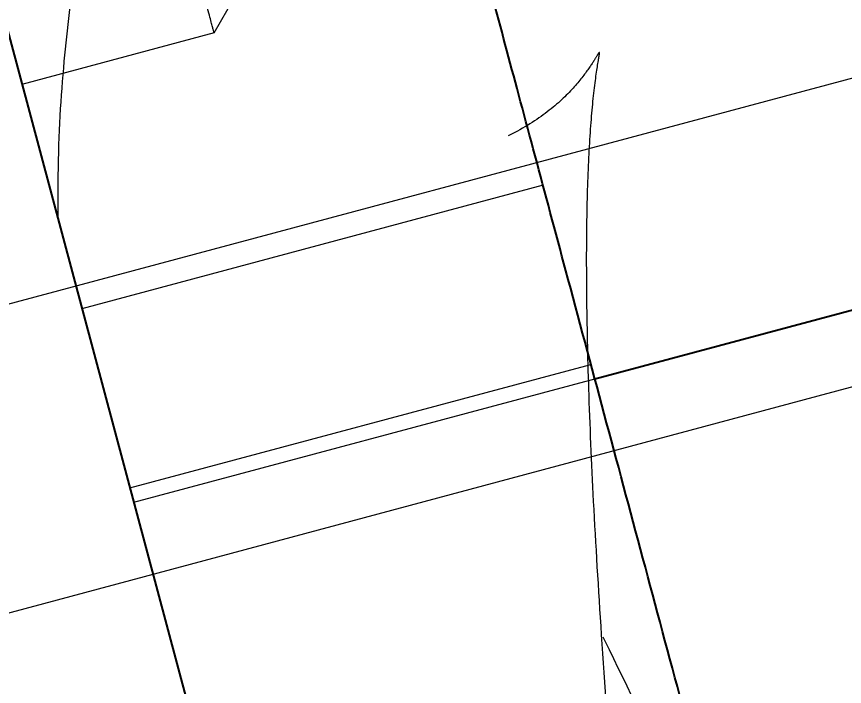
# Model space of a CAD drawing. Header units: millimetres. Extents: x 861 to 27901, y 673 to 17923.
# Drawn here: x 11870.34 to 11892.34, y 6168.92 to 6186.72 of the extents above; entities that cross this region are included whole.
import ezdxf

# ---------------------------------------------------------------- set-up
doc = ezdxf.new("R2010")
doc.units = ezdxf.units.MM
doc.header["$LTSCALE"] = 33.3
doc.linetypes.add('HIDDEN', pattern=[1.905, 1.27, -0.635])
doc.layers.add('CAPA_1', color=7, linetype='Continuous')
doc.styles.add('SLDTEXTSTYLE0', font='TXT', dxfattribs={"width": 0.75})
doc.dimstyles.new('SLDDIMSTYLE0', dxfattribs={"dimtxt": 66.6, "dimasz": 66.6, "dimexe": 0, "dimexo": 0.0625, "dimgap": 16.65, "dimtad": 2, "dimdec": 0, "dimlfac": 1.261261, "dimrnd": 1e-09, "dimzin": 12, "dimdsep": 46, "dimtxsty": 'SLDTEXTSTYLE0', "dimsah": 1, "dimcen": 0.09, "dimadec": 0, "dimazin": 3, "dimtfac": 1, "dimtdec": 0, "dimtofl": 0, "dimtmove": 0, "dimatfit": 3, "dimfxl": 1, "dimfrac": 2, "dimtolj": 1, "dimtzin": 12, "dimarcsym": 0})

# ---------------------------------------------------------------- blocks, each defined once
blk = doc.blocks.new('_D_13')
at = {"layer": 'CAPA_1', "transparency": 16777216}
for p, q in [((9823.174, 6912.246), (14695.32, 6912.246)), ((14662.02, 6912.246), (14662.02, 5357.984)), ((14240.181, 5357.984), (14695.32, 5357.984))]:
    blk.add_line(p, q, dxfattribs=at)
for points in [[(14662.02, 6912.246), (14651.774, 6845.646), (14672.266, 6845.646)], [(14662.02, 5357.984), (14672.266, 5424.584), (14651.774, 5424.584)]]:
    blk.add_solid(points, dxfattribs=at)
at = {"layer": 'CAPA_1', "transparency": 16777216, "insert": (14576.168, 6036.695), "char_height": 66.6, "attachment_point": 1, "rotation": 90, "style": 'SLDTEXTSTYLE0'}
blk.add_mtext('1960', dxfattribs=at)

msp = doc.modelspace()

# ---------------------------------------------------------------- linework, layer by layer
at = {"color": 1, "linetype": 'HIDDEN', "lineweight": 18}
for p, q in [((12093.768, 6230.792), (11854.825, 6166.768)), ((11902.553, 6187.765), (11853.539, 6174.632)), ((11875.593, 6186.287), (11876.281, 6187.478)), ((11875.593, 6186.287), (11870.483, 6184.917)), ((11884.335, 6182.236), (11872.081, 6178.953)), ((11873.356, 6174.196), (11885.609, 6177.479)), ((11873.458, 6173.813), (11885.712, 6177.096))]:
    msp.add_line(p, q, dxfattribs=at)
at = {"color": 7, "linetype": 'Continuous', "lineweight": 25}
for p, q in [((11860.633, 6221.678), (11901.674, 6068.51)), ((11885.712, 6177.096), (11902.56, 6181.611))]:
    msp.add_line(p, q, dxfattribs=at)
at = {"color": 1, "linetype": 'HIDDEN', "lineweight": 18}
msp.add_open_spline([(11875.593, 6186.287), (11875.569, 6186.379), (11875.519, 6186.563), (11875.14, 6187.98), (11874.597, 6190.005), (11873.952, 6192.413), (11873.306, 6194.822), (11872.764, 6196.847), (11872.384, 6198.264), (11872.335, 6198.448), (11872.31, 6198.54)], degree=3, dxfattribs=at)
for points, knots in [([(11909.49, 6152.687), (11909.003, 6153.747), (11908.007, 6155.916), (11906.406, 6159.402), (11904.73, 6163.153), (11902.833, 6167.299), (11900.746, 6171.805), (11898.773, 6175.932), (11896.982, 6179.558), (11895.467, 6182.5), (11894.004, 6185.207), (11892.681, 6187.507), (11891.511, 6189.381), (11890.563, 6190.784), (11889.792, 6191.83), (11889.005, 6192.814), (11887.983, 6193.955), (11886.857, 6194.984), (11885.694, 6195.814), (11884.549, 6196.452), (11883.147, 6196.986), (11881.478, 6197.297), (11879.692, 6197.238), (11878.094, 6196.83), (11876.789, 6196.214), (11875.689, 6195.459), (11874.708, 6194.535), (11873.898, 6193.5), (11873.076, 6192.099), (11872.374, 6190.254), (11871.874, 6188.034), (11871.573, 6185.479), (11871.437, 6183.317), (11871.439, 6181.78), (11871.439, 6181.416)], [0, 0, 0, 0, 0.033014, 0.067575, 0.105697, 0.149558, 0.199097, 0.254482, 0.294619, 0.3367, 0.375649, 0.417022, 0.452584, 0.482195, 0.505918, 0.525011, 0.552237, 0.585132, 0.603686, 0.623422, 0.644631, 0.667544, 0.691325, 0.712888, 0.731761, 0.747837, 0.76572, 0.785187, 0.807453, 0.845638, 0.887811, 0.934204, 0.98442, 1, 1, 1, 1]), ([(11887.985, 6146.924), (11887.823, 6148.557), (11887.495, 6151.847), (11887.019, 6156.749), (11886.575, 6161.572), (11886.189, 6166.129), (11885.887, 6170.238), (11885.673, 6173.788), (11885.544, 6176.789), (11885.49, 6179.335), (11885.493, 6181.463), (11885.556, 6183.211), (11885.666, 6184.62), (11885.808, 6185.616), (11885.862, 6185.836), (11885.749, 6185.645), (11885.541, 6185.312), (11885.112, 6184.764), (11884.397, 6184.102), (11883.353, 6183.476), (11882.217, 6183.103), (11881.17, 6182.976), (11880.296, 6183.018), (11879.566, 6183.16), (11878.802, 6183.413), (11878.229, 6183.734), (11878.07, 6183.857), (11878.434, 6183.468), (11879.208, 6182.444), (11880.326, 6180.749), (11881.638, 6178.515), (11883.149, 6175.746), (11884.831, 6172.467), (11886.676, 6168.721), (11888.624, 6164.625), (11890.557, 6160.456), (11892.381, 6156.419), (11894.009, 6152.78), (11895.039, 6150.481), (11895.494, 6149.464)], [0, 0, 0, 0, 0.036843, 0.074265, 0.112275, 0.150428, 0.186336, 0.219536, 0.250073, 0.278052, 0.304967, 0.331414, 0.357273, 0.383544, 0.41223, 0.427473, 0.443181, 0.458713, 0.474167, 0.489723, 0.504208, 0.517127, 0.528491, 0.538317, 0.547829, 0.568833, 0.593009, 0.620506, 0.651467, 0.685441, 0.720562, 0.756746, 0.793888, 0.832029, 0.87097, 0.908337, 0.942869, 0.974741, 1, 1, 1, 1])]:
    msp.add_open_spline(points, degree=3, knots=knots, dxfattribs=at)
at = {"color": 7, "linetype": 'Continuous', "lineweight": 25}
for points in [[(11884.942, 6179.968), (11884.665, 6181.003), (11884.111, 6183.072), (11883.362, 6185.867), (11882.694, 6188.358), (11882.128, 6190.472), (11881.673, 6192.169), (11881.344, 6193.399), (11881.134, 6194.181), (11881.108, 6194.279), (11881.095, 6194.327)], [(11901.872, 6116.786), (11901.194, 6119.316), (11899.838, 6124.375), (11897.725, 6132.264), (11895.577, 6140.28), (11893.407, 6148.377), (11891.238, 6156.473), (11889.09, 6164.49), (11886.976, 6172.379), (11885.62, 6177.438), (11884.942, 6179.968)]]:
    msp.add_open_spline(points, degree=3, dxfattribs=at)

# ---------------------------------------------------------------- dimensions: what is measured, and where the dimension line sits
at = {"layer": 'CAPA_1'}
dim = msp.add_linear_dim(base=(14662.02, 5357.984), p1=(9780.883, 6912.246), p2=(14197.89, 5357.984), angle=90, dimstyle='SLDDIMSTYLE0', dxfattribs=at)
dim.commit()
dim.dimension.update_dxf_attribs({"geometry": '_D_13', "text_midpoint": (14662.02, 6135.115), "dimtype": 160})

doc.saveas('drawing.dxf')
